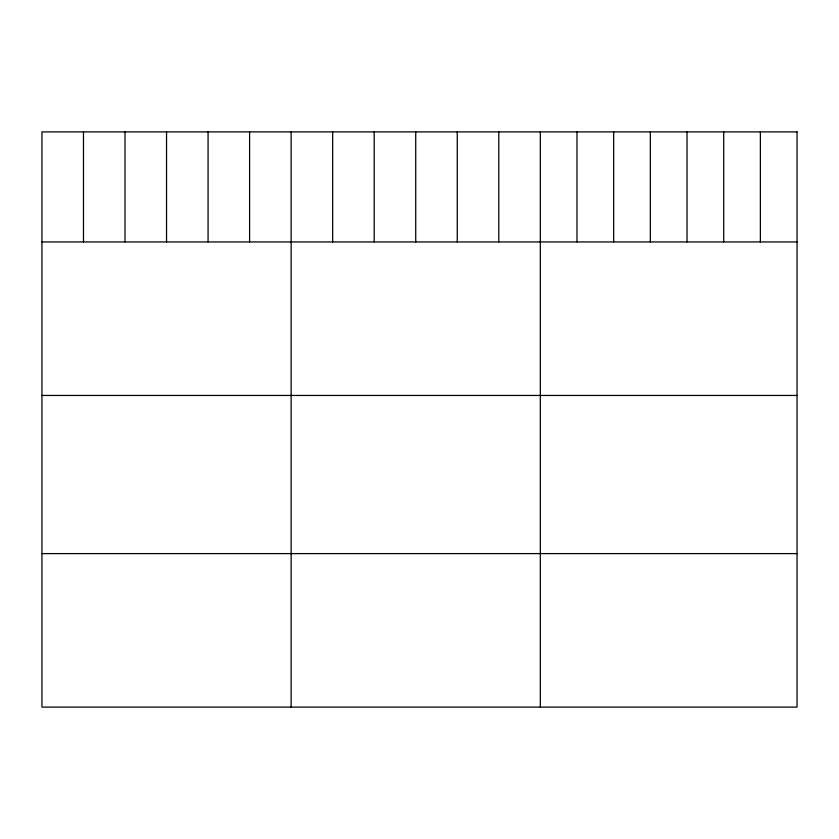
<?xml version="1.0" encoding="UTF-8"?>
<svg xmlns="http://www.w3.org/2000/svg" width="839" height="839" viewBox="0 0 839 839"><rect width="100%" height="100%" fill="white"/><g stroke="black" fill="none" stroke-linecap="round" stroke-linejoin="round"><path stroke-width="1.26" d="M41.95 241.947L797.05 241.947M41.95 395.452L797.05 395.452M41.95 553.604L797.05 553.604M760.375 131.901L760.375 241.947M723.7 131.901L723.7 241.947M687.026 131.901L687.026 241.947M650.34 131.901L650.34 241.947M613.666 131.901L613.666 241.947M576.991 131.901L576.991 241.947M540.316 131.901L540.316 707.099M498.786 131.901L498.786 241.947M457.255 131.901L457.255 241.947M415.724 131.901L415.724 241.947M374.194 131.901L374.194 241.947M332.663 131.901L332.663 241.947M291.133 131.901L291.133 707.099M249.603 131.901L249.603 241.947M208.072 131.901L208.072 241.947M166.542 131.901L166.542 241.947M125.011 131.901L125.011 241.947M83.481 131.901L83.481 241.947M797.05 131.901L41.95 131.901L41.95 707.099L797.05 707.099L797.05 131.901"/></g></svg>
